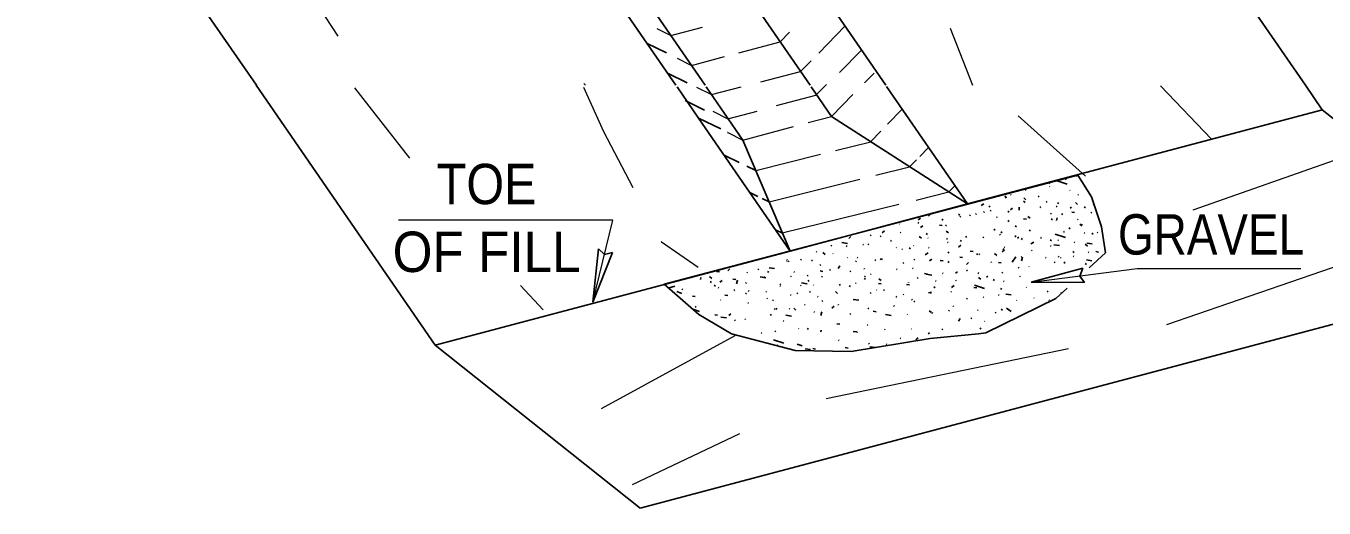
# Model space of a CAD drawing. Extents: x -59 to 313, y 57 to 341.
# Drawn here: x 199.19 to 241.02, y 167.21 to 182.72 of the extents above; entities that cross this region are included whole.
import ezdxf
from ezdxf.enums import TextEntityAlignment as Align

# ---------------------------------------------------------------- set-up
doc = ezdxf.new("R2010")
doc.units = 0
doc.header["$LTSCALE"] = 0.52
doc.layers.add('1', color=7, linetype='Continuous', lineweight=13)

msp = doc.modelspace()

# ---------------------------------------------------------------- linework, layer by layer
at = {"layer": '1', "lineweight": 25}
for p, q in [((206.6158, 180.8107), (199.1908, 191.5775)), ((213.9253, 189.8175), (220.1348, 180.8107)), ((218.2098, 189.8703), (224.4578, 180.8107)), ((215.3498, 189.1091), (221.0753, 180.8107)), ((224.7348, 183.9411), (226.8943, 180.8107)), ((224.7328, 181.8491), (225.5798, 182.7159)), ((219.2053, 182.1571), (219.8268, 181.8535)), ((225.4038, 181.2243), (226.1078, 181.9415)), ((219.8653, 181.2067), (220.4923, 180.8943)), ((226.2123, 180.8855), (226.5203, 181.1979)), ((212.3798, 172.4419), (206.6048, 180.8195)), ((217.1703, 180.8723), (217.2143, 180.8107)), ((220.1678, 180.7579), (220.8608, 179.7547)), ((221.1083, 180.7579), (222.2853, 179.0507)), ((224.4853, 180.7667), (225.1453, 179.8075)), ((229.5288, 176.9915), (226.9163, 180.7755)), ((240.4133, 180.8107), (240.9578, 180.0187)), ((220.4263, 180.3267), (221.0533, 180.0143)), ((226.9548, 179.5611), (227.4278, 180.0407)), ((240.9633, 180.0231), (229.5288, 176.9915)), ((247.5578, 174.7739), (240.9578, 180.0187)), ((220.8608, 179.7547), (221.5758, 179.4071)), ((225.1453, 179.8075), (229.5288, 176.9915)), ((221.7958, 179.2971), (221.8068, 179.2927)), ((226.4103, 178.9979), (226.7348, 179.3367)), ((228.2748, 178.8087), (227.9888, 178.5183)), ((221.6858, 178.5579), (222.1698, 178.3291)), ((222.4173, 178.2103), (222.7033, 178.0739)), ((227.8898, 178.4171), (227.6643, 178.1883)), ((232.7078, 177.7703), (232.6693, 177.8011)), ((233.0653, 177.8803), (233.0378, 177.9023)), ((222.5163, 177.3611), (222.7748, 177.2335)), ((229.1218, 177.5767), (228.9238, 177.3831)), ((231.4153, 177.4359), (231.3768, 177.4667)), ((232.1688, 177.6383), (232.1358, 177.6691)), ((232.1853, 177.5547), (232.1688, 177.5415)), ((232.7408, 177.6295), (232.4218, 177.7395)), ((232.8233, 177.4359), (232.8398, 177.4227)), ((222.9123, 177.1675), (223.1378, 177.0619)), ((223.8143, 175.4735), (229.5288, 176.9915)), ((230.0513, 176.9915), (229.9633, 176.9475)), ((230.2163, 176.9255), (230.2548, 176.8947)), ((230.7773, 177.1763), (230.7388, 177.2511)), ((230.9093, 177.2951), (230.9258, 177.2775)), ((231.3878, 177.0355), (231.3328, 177.0795)), ((231.4098, 177.1235), (231.3383, 177.1851)), ((231.8058, 177.2203), (231.8388, 177.2379)), ((232.0643, 177.0487), (232.0973, 177.0751)), ((232.3833, 176.9255), (232.4218, 176.8947)), ((232.4273, 177.0311), (232.4658, 177.0047)), ((233.0763, 176.9739), (233.0048, 177.0355)), ((233.0873, 177.2951), (233.1038, 177.2775)), ((233.6098, 176.9475), (233.5768, 176.9739)), ((227.9338, 176.4767), (228.0108, 176.5339)), ((228.2693, 176.6043), (228.3408, 176.6659)), ((229.2428, 176.6615), (229.2758, 176.6351)), ((229.3143, 176.5691), (229.2758, 176.5999)), ((229.6223, 176.6131), (229.5893, 176.6439)), ((229.8203, 176.6571), (229.7818, 176.6879)), ((230.0458, 176.7451), (230.0788, 176.7143)), ((230.2933, 176.7583), (230.2548, 176.7891)), ((230.4693, 176.5515), (230.4693, 176.5779)), ((230.8323, 176.7319), (230.8653, 176.7583)), ((230.9093, 176.8023), (230.9808, 176.8595)), ((231.1953, 176.8903), (231.1953, 176.7891)), ((231.4263, 176.4987), (231.3328, 176.5119)), ((231.5473, 176.5295), (231.4758, 176.5867)), ((231.8608, 176.8771), (231.8938, 176.9035)), ((232.2018, 176.6967), (232.2348, 176.6659)), ((232.2623, 176.4855), (232.2238, 176.5119)), ((232.4163, 176.5427), (232.3998, 176.4547)), ((232.5593, 176.6747), (232.5978, 176.6483)), ((232.8398, 176.8595), (232.8783, 176.8903)), ((232.8893, 176.7319), (232.9773, 176.7143)), ((233.3293, 176.8727), (233.2908, 176.9035)), ((233.4998, 176.7231), (233.5383, 176.6967)), ((223.3413, 176.1643), (223.5668, 176.0499)), ((226.7788, 176.0675), (226.8503, 176.1291)), ((227.3343, 176.3535), (227.3508, 176.3403)), ((227.9558, 176.3711), (227.9228, 176.3975)), ((228.0163, 176.2303), (228.0878, 176.2875)), ((228.6268, 176.3095), (228.7148, 176.2963)), ((228.7423, 176.4679), (228.7038, 176.4987)), ((228.8138, 176.3095), (228.8523, 176.2831)), ((228.9128, 176.0587), (228.8413, 176.1159)), ((230.4198, 176.1511), (230.3813, 176.1819)), ((230.6068, 176.0983), (230.6453, 176.0675)), ((230.8323, 176.4591), (230.8653, 176.4327)), ((231.1018, 176.2523), (231.0633, 176.2831)), ((231.5583, 176.1247), (231.5198, 176.1511)), ((232.6253, 176.0807), (232.6583, 176.1071)), ((232.8343, 176.1951), (232.7958, 176.2259)), ((233.0763, 176.4987), (233.0928, 176.4855)), ((233.2138, 176.2875), (233.1423, 176.3447)), ((233.2303, 176.3095), (233.1973, 176.3403)), ((225.4808, 175.7507), (225.6623, 175.7243)), ((225.7008, 175.8827), (225.7723, 175.9443)), ((226.1573, 175.6891), (226.1738, 175.6759)), ((226.3498, 175.6759), (226.3168, 175.7067)), ((226.3883, 175.9971), (226.4268, 175.9707)), ((226.7513, 175.9355), (226.7183, 175.9619)), ((227.0428, 175.8211), (227.0813, 175.7903)), ((227.3618, 176.0807), (227.3783, 176.0675)), ((228.0493, 175.8871), (227.9723, 175.9443)), ((228.2363, 176.0059), (228.1978, 176.0367)), ((228.2473, 175.9047), (228.2638, 175.8915)), ((228.8468, 175.8827), (228.8798, 175.8563)), ((228.8853, 175.7595), (228.9018, 175.7463)), ((229.2373, 175.6055), (229.3088, 175.6671)), ((229.3308, 175.7903), (229.2923, 175.8211)), ((229.4628, 175.9223), (229.5013, 175.9487)), ((230.0513, 175.9047), (230.0183, 175.9355)), ((230.5573, 175.9927), (230.5958, 176.0235)), ((231.0523, 175.9663), (231.0908, 175.9355)), ((231.1403, 175.8915), (231.1788, 175.9223)), ((231.2998, 175.8475), (231.2613, 175.8783)), ((231.6628, 175.7639), (231.5693, 175.7067)), ((231.8773, 175.9135), (231.9103, 175.8871)), ((232.1963, 175.8387), (232.2348, 175.8079)), ((232.3118, 175.6803), (232.4933, 175.6539)), ((232.6803, 175.9091), (232.3558, 176.0235)), ((232.4383, 175.8343), (232.4548, 175.8211)), ((232.9663, 175.7595), (232.9828, 175.7463)), ((233.2908, 176.0631), (233.3073, 176.0499)), ((233.3898, 175.6363), (233.3183, 175.6935)), ((233.3678, 175.7331), (233.5438, 175.7067)), ((233.5768, 176.0235), (233.5383, 176.0499)), ((233.7088, 176.0807), (233.7253, 176.0631)), ((223.8143, 175.4735), (212.3798, 172.4419)), ((217.4576, 173.8354), (217.6338, 175.5453)), ((217.4576, 173.8354), (218.0885, 175.4344)), ((224.6558, 175.4603), (224.6723, 175.4427)), ((224.9418, 175.3635), (224.8703, 175.4251)), ((225.1618, 175.6319), (225.1233, 175.6627)), ((225.1838, 175.3987), (225.2003, 175.3855)), ((225.6513, 175.6187), (225.6183, 175.6451)), ((225.6458, 175.2711), (225.6623, 175.2579)), ((225.9758, 175.2711), (225.9978, 175.2579)), ((227.2243, 175.5879), (227.2408, 175.5747)), ((227.4168, 175.5439), (227.4333, 175.5307)), ((227.6478, 175.5791), (227.6863, 175.5483)), ((227.7853, 175.6583), (227.8018, 175.6451)), ((228.1593, 175.3591), (228.2638, 175.4163)), ((228.2693, 175.5879), (228.2913, 175.5747)), ((228.9348, 175.4163), (228.8963, 175.4427)), ((229.2813, 175.2843), (229.3693, 175.2711)), ((229.6168, 175.4735), (229.7103, 175.4603)), ((229.8203, 175.3899), (229.8588, 175.3635)), ((229.8973, 175.3591), (229.9303, 175.3855)), ((230.4693, 175.3327), (230.3978, 175.3943)), ((230.6453, 175.4559), (230.7223, 175.5131)), ((230.7058, 175.5175), (230.6673, 175.5439)), ((230.7113, 175.6011), (230.7278, 175.5879)), ((230.9698, 175.1171), (231.0798, 175.2887)), ((231.2613, 175.3019), (231.2833, 175.2843)), ((231.2668, 175.1611), (231.2998, 175.2755)), ((231.5913, 175.4999), (231.6133, 175.4867)), ((232.0423, 175.2711), (232.0588, 175.2579)), ((232.2073, 175.6451), (232.2238, 175.6319)), ((232.4438, 175.2843), (232.4768, 175.3151)), ((232.5428, 175.2447), (232.5263, 175.2711)), ((232.9223, 175.4295), (232.9608, 175.4603)), ((232.9278, 175.3151), (232.9498, 175.2975)), ((233.4173, 175.4427), (233.4338, 175.4295)), ((233.6648, 175.4603), (233.7528, 175.4427)), ((221.8013, 174.8443), (221.8728, 174.9059)), ((222.7748, 174.9015), (222.8078, 174.8751)), ((223.1323, 174.9411), (223.3138, 174.9147)), ((223.6988, 175.1699), (223.7318, 175.2007)), ((223.7043, 175.1391), (223.7208, 175.1259)), ((223.7483, 175.1655), (223.7868, 175.1347)), ((224.1828, 175.1831), (224.1498, 175.2139)), ((224.4963, 175.1567), (224.5348, 175.1831)), ((224.7658, 175.0467), (224.7988, 175.0159)), ((224.7823, 174.8355), (224.8703, 174.8223)), ((225.0848, 174.8839), (225.1178, 174.8575)), ((225.3653, 174.9103), (225.4148, 174.9983)), ((225.7723, 174.8091), (225.7393, 174.8399)), ((225.9153, 175.1655), (225.9538, 175.1347)), ((226.1958, 174.9103), (226.2123, 174.8971)), ((226.5753, 175.1699), (226.5368, 175.1963)), ((226.7458, 175.2007), (226.7128, 175.2271)), ((226.7843, 175.2007), (226.7458, 175.2271)), ((227.2408, 174.8927), (227.2573, 174.8795)), ((227.4388, 175.1039), (227.4718, 175.0731)), ((227.7578, 174.9235), (227.7798, 174.9103)), ((227.8018, 175.1831), (227.8348, 175.2139)), ((228.3023, 175.1611), (228.3738, 175.2183)), ((228.6488, 175.1699), (228.7423, 175.1567)), ((228.9348, 175.1127), (228.8963, 175.1391)), ((229.4903, 175.0467), (229.5618, 175.1083)), ((229.4958, 174.8399), (229.5288, 174.8663)), ((230.2878, 175.1259), (230.3043, 175.1127)), ((230.5298, 175.1127), (230.6178, 175.0995)), ((231.1623, 174.9235), (231.1953, 174.9543)), ((231.5033, 174.9807), (231.5198, 174.9675)), ((231.5838, 174.477), (233.2438, 174.9234)), ((232.3173, 175.0995), (232.3503, 175.1259)), ((232.6308, 175.1171), (232.6693, 175.0863)), ((233.3183, 175.0775), (233.3568, 175.0467)), ((233.3568, 175.1919), (233.5383, 175.1611)), ((233.7253, 175.2139), (233.7418, 175.1963)), ((218.9853, 167.2059), (247.5578, 174.7739)), ((220.6408, 174.6507), (220.6793, 174.6243)), ((220.9213, 174.5627), (220.9378, 174.6199)), ((221.2898, 174.5935), (221.2183, 174.6551)), ((221.2788, 174.4615), (221.2403, 174.4923)), ((221.4438, 174.8223), (221.5318, 174.8091)), ((221.5483, 174.4703), (221.6198, 174.5275)), ((221.9663, 174.5759), (222.0598, 174.5627)), ((222.0873, 174.4219), (222.1203, 174.5363)), ((222.4118, 174.4351), (222.3788, 174.4615)), ((222.4173, 174.7915), (222.4393, 174.7783)), ((222.8463, 174.6419), (223.0278, 174.6111)), ((222.9783, 174.6507), (222.9948, 174.6331)), ((223.1213, 174.7959), (223.0828, 174.8223)), ((223.4788, 174.3911), (223.5173, 174.4175)), ((223.8308, 174.6639), (223.8473, 174.6507)), ((223.9298, 174.8091), (223.9518, 174.7959)), ((224.1773, 174.4527), (224.3588, 174.4219)), ((224.3643, 174.6991), (224.3973, 174.6727)), ((224.3863, 174.5055), (224.4248, 174.5319)), ((224.8593, 174.6331), (224.8208, 174.6639)), ((225.9208, 174.4483), (225.9428, 174.4307)), ((226.2013, 174.5935), (226.2398, 174.5671)), ((226.2068, 174.6683), (226.2453, 174.6419)), ((226.4048, 174.7387), (226.4213, 174.7211)), ((226.7513, 174.4175), (226.6633, 174.4307)), ((226.7458, 174.5275), (226.6743, 174.5847)), ((227.6313, 174.4483), (227.6313, 174.4615)), ((227.9008, 174.6243), (227.9393, 174.5979)), ((228.1428, 174.7519), (228.2363, 174.7343)), ((228.1923, 174.7299), (228.3738, 174.7035)), ((228.5003, 174.5187), (228.5168, 174.5055)), ((228.7203, 174.7651), (228.7423, 174.7519)), ((229.1383, 174.7651), (229.2098, 174.8091)), ((229.1493, 174.5363), (229.1658, 174.5187)), ((229.8973, 174.7519), (229.8588, 174.7783)), ((229.9578, 174.5671), (229.8863, 174.6243)), ((230.1448, 174.6375), (230.1778, 174.6639)), ((230.3593, 174.5583), (230.3978, 174.5275)), ((230.6673, 174.7651), (230.6288, 174.7959)), ((230.6893, 174.5055), (230.7113, 174.4923)), ((231.2118, 174.6639), (231.2283, 174.6507)), ((231.5838, 174.477), (233.3028, 174.4592)), ((220.1018, 174.3515), (219.9203, 174.2943)), ((220.3218, 174.1139), (220.1623, 174.1711)), ((220.3218, 174.2327), (220.3548, 174.2591)), ((220.6683, 174.0259), (220.7563, 174.0127)), ((221.3668, 174.3823), (221.4053, 174.3515)), ((221.4988, 174.3031), (221.5153, 174.2899)), ((221.7133, 174.0567), (221.8068, 174.0435)), ((221.9993, 174.2019), (222.0323, 174.2327)), ((222.3788, 174.1227), (222.4118, 174.0963)), ((222.4558, 174.1711), (222.4943, 174.2019)), ((223.0333, 174.1711), (223.0498, 174.1579)), ((223.4843, 174.3603), (223.5008, 174.3471)), ((223.8253, 174.0699), (223.8418, 174.0567)), ((224.0618, 174.1007), (224.0288, 174.1271)), ((224.1498, 174.3735), (224.1663, 174.3603)), ((224.4358, 174.1799), (224.4743, 174.1491)), ((224.5623, 174.3911), (224.5788, 174.3735)), ((224.6943, 174.0127), (224.7108, 173.9995)), ((225.3433, 174.1139), (225.2718, 174.1711)), ((225.3928, 174.3735), (225.4313, 174.4043)), ((225.7558, 174.3339), (225.7173, 174.3603)), ((226.4213, 174.1139), (226.3883, 174.1447)), ((226.5918, 174.2283), (226.6083, 174.2151)), ((226.8558, 174.2019), (226.8228, 174.2327)), ((227.2133, 174.0171), (227.2518, 173.9907)), ((227.4553, 174.0875), (227.4773, 174.0699)), ((227.5653, 174.4043), (227.6588, 174.3911)), ((228.3628, 174.1579), (228.2693, 174.1315)), ((228.3353, 174.1315), (228.3573, 174.1139)), ((228.4453, 174.3251), (228.4838, 174.2943)), ((228.9953, 174.1711), (229.0118, 174.1579)), ((229.0173, 174.3075), (229.0943, 174.3647)), ((229.7323, 174.3031), (229.8258, 174.2899)), ((230.0733, 174.2679), (229.7488, 174.3823)), ((230.0348, 173.9995), (230.0513, 173.9863)), ((230.5298, 174.0699), (230.5463, 174.0567)), ((230.6288, 174.2459), (230.5958, 174.2723)), ((230.7608, 174.0919), (230.9368, 174.0655)), ((231.4153, 174.3163), (231.4318, 174.3031)), ((232.0918, 174.1887), (232.1248, 174.1623)), ((232.5318, 174.1447), (232.5483, 174.1315)), ((220.8938, 173.5287), (220.6738, 173.6079)), ((220.7508, 173.6695), (220.7893, 173.6959)), ((221.5648, 173.9115), (221.5813, 173.8983)), ((222.4503, 173.8103), (222.4668, 173.7971)), ((223.0663, 173.9555), (223.0828, 173.9423)), ((223.2423, 173.9027), (223.2753, 173.8719)), ((223.2973, 173.5947), (223.3358, 173.6255)), ((223.3523, 173.6299), (223.3908, 173.6035)), ((223.7868, 173.6255), (223.8033, 173.6079)), ((224.0013, 173.5727), (223.9298, 173.6343)), ((224.2763, 173.7531), (224.2928, 173.7399)), ((224.8703, 173.8543), (224.8318, 173.8851)), ((225.1563, 173.6431), (225.2278, 173.7003)), ((225.3598, 173.7531), (225.3763, 173.7399)), ((225.8438, 173.9203), (226.0253, 173.8939)), ((226.3113, 173.6431), (226.3498, 173.6123)), ((227.1473, 173.6959), (227.1803, 173.7267)), ((227.7248, 173.8983), (227.7578, 173.9291)), ((227.7963, 173.8631), (227.8293, 173.8367)), ((229.0613, 173.7091), (229.0778, 173.6959)), ((229.5288, 173.9291), (229.4958, 173.9555)), ((229.8533, 173.5815), (229.8753, 173.5683)), ((230.6123, 173.6035), (230.6508, 173.5771)), ((230.9313, 173.5287), (230.7883, 173.6431)), ((231.1018, 173.8983), (231.1183, 173.8851)), ((231.6628, 173.9687), (231.6793, 173.9555)), ((232.1468, 173.8983), (232.1688, 173.8851)), ((221.3833, 173.4231), (221.4768, 173.4099)), ((221.5813, 173.3527), (221.7573, 173.3263)), ((221.8343, 173.4011), (221.9058, 173.4583)), ((222.0158, 173.2339), (222.0543, 173.2647)), ((222.3623, 173.2911), (222.3788, 173.2779)), ((223.1708, 173.4099), (223.2093, 173.4363)), ((223.5888, 173.2339), (223.6053, 173.2207)), ((223.6713, 173.4099), (223.8528, 173.3835)), ((224.5788, 173.5243), (224.6008, 173.5067)), ((224.7988, 173.4011), (224.8318, 173.5155)), ((225.7723, 173.4363), (225.7393, 173.4671)), ((226.4928, 173.5375), (226.5863, 173.5243)), ((226.8888, 173.4319), (227.0703, 173.4011)), ((227.5818, 173.4495), (227.5983, 173.4363)), ((228.3683, 173.4979), (228.2968, 173.5551)), ((228.3738, 173.4671), (228.4123, 173.4935)), ((228.9128, 173.5727), (228.9513, 173.5463)), ((229.2428, 173.2207), (229.2923, 173.3087)), ((229.6333, 173.3219), (229.6718, 173.2955)), ((230.0733, 173.2207), (230.0898, 173.2075)), ((230.4528, 173.4803), (230.4143, 173.5067)), ((222.8848, 172.8423), (222.9013, 172.8291)), ((223.3193, 172.8731), (223.3523, 172.9039)), ((224.0783, 172.9875), (224.0948, 172.9743)), ((224.4028, 172.9611), (224.3643, 172.9875)), ((224.7988, 172.8731), (224.8153, 172.9303)), ((225.3213, 173.1327), (225.4093, 173.1195)), ((225.8438, 172.8863), (225.9373, 172.8731)), ((225.9538, 172.8819), (225.9868, 172.8511)), ((226.2948, 173.1019), (226.3168, 173.0887)), ((226.8558, 172.9611), (226.8723, 172.9435)), ((227.7083, 172.9743), (227.7248, 172.9611)), ((228.2638, 172.8159), (228.3023, 172.8423)), ((228.7368, 172.9435), (228.6983, 172.9743)), ((229.9248, 172.9963), (229.9633, 172.9699)), ((218.9853, 167.2059), (212.3798, 172.4419)), ((223.6053, 172.5079), (223.2808, 172.6223)), ((223.3908, 172.4551), (223.4073, 172.4419)), ((224.1993, 172.4243), (224.0398, 172.4815)), ((224.2928, 172.3319), (224.4688, 172.3055)), ((224.5458, 172.3363), (224.6338, 172.3231)), ((225.3763, 172.6135), (225.3928, 172.6003)), ((225.5908, 172.3671), (225.6843, 172.3539)), ((226.3333, 172.4815), (226.3718, 172.5123)), ((226.3828, 172.3891), (226.5478, 172.3671)), ((226.9108, 172.4815), (226.9273, 172.4683)), ((227.3618, 172.6707), (227.3783, 172.6575)), ((227.8678, 172.6223), (227.9393, 172.6795))]:
    msp.add_line(p, q, dxfattribs=at)
at = {"layer": '1'}
for p, q in [((208.3175, 183.8037), (209.2448, 182.3947)), ((228.9719, 182.6523), (229.6938, 180.8107)), ((209.7783, 180.7271), (211.5454, 178.4631)), ((235.7438, 180.7975), (237.3883, 179.0815)), ((222.2853, 179.0507), (223.9188, 179.4819)), ((224.3918, 179.6095), (225.1453, 179.8075)), ((231.1568, 179.8295), (233.3293, 177.8891)), ((222.7033, 178.0739), (224.7878, 178.5931)), ((225.2773, 178.7119), (226.4103, 178.9935)), ((226.5753, 177.9155), (227.6643, 178.1883)), ((241.5243, 178.4567), (236.7888, 176.7891)), ((223.1378, 177.0619), (226.0583, 177.7879)), ((227.8733, 177.1191), (228.9238, 177.3831)), ((223.5613, 176.0631), (227.3178, 176.9871)), ((235.9473, 173.1151), (243.8673, 175.8299)), ((215.1274, 174.3692), (215.8503, 173.5815)), ((222.0323, 172.7499), (217.7203, 170.3959)), ((224.9748, 170.7303), (232.7793, 172.3451)), ((218.7378, 167.9627), (222.1918, 169.5995))]:
    msp.add_line(p, q, dxfattribs=at)
at = {"layer": '1', "lineweight": 25}
for points in [[(227.7688, 199.1455), (238.7538, 183.217), (240.4133, 180.8107)], [(222.2853, 179.0507), (223.8143, 175.4735), (220.8608, 179.7547)], [(232.7412, 174.2849), (232.3778, 173.9511), (230.1173, 172.8467), (229.8808, 172.8115), (228.3298, 172.6575), (225.7833, 172.2395), (223.9738, 172.2747), (221.9278, 172.8115), (220.8718, 173.4319), (219.7553, 174.4131), (233.0873, 177.9155), (233.5218, 177.2247), (233.8408, 176.2611), (233.9728, 175.4163), (233.4492, 174.9352)], [(217.6338, 175.5453), (217.8322, 175.3613), (218.0885, 175.4344)], [(233.2438, 174.9234), (233.1429, 174.6723), (233.3028, 174.4592)]]:
    msp.add_lwpolyline(points, dxfattribs=at)
at = {"layer": '1'}
for points in [[(219.5188, 182.6367), (219.9698, 182.4123), (220.9928, 182.6851)], [(222.1588, 181.8579), (223.4898, 182.2099), (223.7923, 182.5267)], [(220.1733, 181.6819), (220.6298, 181.4531), (221.6968, 181.7391)], [(222.8738, 180.9207), (224.1498, 181.2595), (224.4853, 181.5983)], [(217.1538, 180.7491), (217.7973, 179.3279), (218.7488, 177.5195)], [(220.7948, 180.7535), (221.2843, 180.5115), (222.2303, 180.7623)], [(223.3688, 180.1595), (224.6448, 180.4983), (224.9803, 180.8371)], [(224.3918, 179.6095), (225.1453, 179.8075), (225.8383, 180.5115)], [(221.3173, 179.9747), (221.8068, 179.7327), (222.7528, 179.9835)], [(221.8068, 179.2927), (222.2853, 179.0507), (223.9188, 179.4819)], [(217.4567, 173.8353), (218.0987, 176.4671), (211.1976, 176.4671)], [(219.6618, 175.7903), (219.6728, 175.7683), (220.8443, 174.9587)], [(231.5834, 174.4777), (234.9917, 174.9102), (240.2677, 174.9102)]]:
    msp.add_lwpolyline(points, dxfattribs=at)

# ---------------------------------------------------------------- texts
for s, width, p in [('TOE', 0.9, (214.0332, 176.9849)), ('GRAVEL', 0.85, (237.3747, 175.3621)), ('OF FILL', 0.95, (214.0331, 174.8018))]:
    msp.add_text(s, height=1.3, dxfattribs=dict(at, width=width)).set_placement(p, align=Align.CENTER)

doc.saveas('drawing.dxf')
